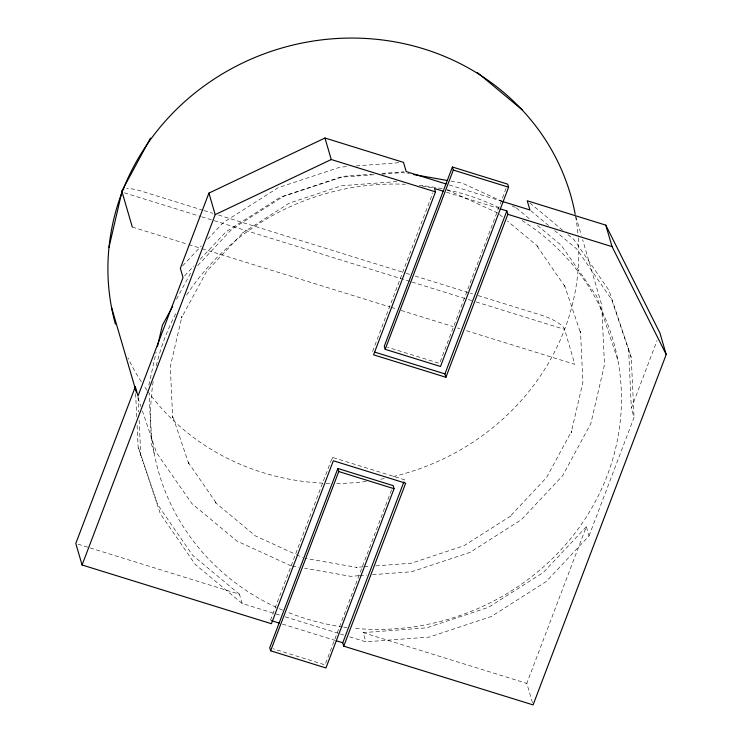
<?xml version="1.0" encoding="UTF-8"?>
<svg xmlns="http://www.w3.org/2000/svg" width="742" height="742" viewBox="0 0 742 742"><rect width="100%" height="100%" fill="white"/><g stroke="black" fill="none" stroke-linecap="round" stroke-linejoin="round"><path stroke-width="0.56" stroke-dasharray="3.71 2.78" d="M148.882 385.061L156.154 352.07M270.431 620.34L332.351 457.378L404.678 479.814L405.169 481.512M372.595 351.458L432.874 192.809M391.526 489.952L325.052 664.897L273.056 648.768M506.072 188.468L439.598 363.413L387.612 347.284M532.459 702.748L526.801 683.391L586.328 526.699L589.027 535.919L546.121 581.635L491.306 616.5L429.303 637.081L365.852 641.839L349.278 636.701M589.027 535.919L634.039 417.449L631.34 408.23L657.06 340.541M176.466 299.267L190.555 273.195M182.671 265.822L201.397 245.871M207.639 239.221L223.24 222.6L278.065 187.726L340.059 167.154L348.137 166.542M184.591 275.876L193.95 265.896M200.192 259.246L225.939 231.819L280.754 196.945L342.758 176.373L371.594 174.203M197.697 265.59L231.801 229.241L283.296 196.491L341.524 177.171L376.055 174.574M586.328 526.699L543.432 572.416L488.607 607.281L426.613 627.862L363.153 632.62L365.852 641.839M356.206 165.939L400.049 162.646M381.982 173.424L403.898 171.782M381.805 174.147L402.526 172.589L409.269 173.776M396.896 181.577L341.821 185.713L289.25 203.16L242.764 232.728L243.506 232.098L206.647 271.368L181.456 317.975L182.031 316.148L170.298 366.585L172.673 417.727L172.441 415.39L188.728 463.629L187.67 461.561L216.822 503.818L215.18 502.427L255.415 535.909L295.409 554.237M363.172 566.823L356.29 567.342L357.106 567.463L304.962 558.29M364.322 566.74L370.063 566.304M375.795 565.877L411.365 563.206L463.935 545.76L510.431 516.191L509.68 516.822L546.539 477.542L571.73 430.935L571.154 432.772L582.887 382.325L580.513 331.192L580.745 333.529L564.467 285.29L565.515 287.349L536.373 245.101L538.006 246.492L507.398 221.014M358.72 575.727L350.669 576.33L304.554 568.224M359.87 575.634L366.78 575.115M372.53 574.688L411.671 571.748L469.899 552.428L521.385 519.669L562.631 475.724L590.817 423.571L604.025 366.78L604.396 362.875L601.706 304.925L582.637 239.703M450.886 181.085L462.136 183.061L501.722 201.203M422.161 186.038L433.495 188.032M447.101 190.425L449.364 190.824L497.771 213M292.181 566.053L298.924 567.24M449.29 184.971L502.315 201.425M446.563 192.234L499.171 208.548M202.993 210.236L141.128 191.037A22.752 6.53 20.8 0 0 126.743 188.626M204.096 210.58L212.935 213.316M218.463 215.032L405.178 272.954M406.282 273.297L409.603 274.327M415.121 276.043L469.259 292.83M470.363 293.173L472.58 293.86M478.098 295.576L541.076 315.109A22.752 6.53 20.8 0 1 564.597 329.392L574.809 364.331L465.299 330.357M124.313 192.809L200.637 216.488M201.75 216.831L410.827 281.691M411.931 282.034L467.247 299.193M468.35 299.536L471.671 300.566M476.095 301.938L564.597 329.392M132.317 227.061L187.624 244.22M188.737 244.563L200.906 248.338M202.01 248.681L390.069 307.021M391.173 307.364L396.71 309.08M401.134 310.453L453.13 326.582M457.554 327.955L459.762 328.641M78.003 544.164L89.059 547.596M90.162 547.939L239.434 594.24L242.133 603.459L279.688 615.109M363.153 632.62L526.801 683.391M285.206 616.825L339.335 633.622M340.439 633.965L343.759 634.985M282.489 624.087L335.087 640.402M512.138 205.979L515.254 207.408M296.457 554.719L302.773 557.613M291.05 565.849L236.893 541.029L191.863 503.558L156.488 452.676L142.436 411.04M529.89 202.974L562.584 230.187M567.89 234.602L574.067 239.749L609.006 290.391L631.256 357.561L634.039 417.449M530.818 210.728L548.486 225.429M554.673 230.586L576.766 248.969L611.705 299.61L631.256 357.561M516.302 207.881L530.428 219.641M537.486 225.522L561.323 245.352L596.698 296.234L617.882 360.241M499.524 214.457L503.02 217.369M239.434 594.24L192.595 555.266L157.656 504.616L138.105 446.675L137.085 424.786M242.133 603.459L195.294 564.476L160.355 513.835L138.105 446.675M138.003 397.897L140.961 406.662M575.848 216.488L581.338 235.279M332.351 457.378L332.843 459.066M154.178 453.214L151.479 443.994L149.161 393.993M628.567 348.341L631.34 408.23M138.077 397.155L138.773 412.125M139.144 420.185L140.804 455.894M135.647 393.696L136.714 416.726M522.025 220.476A236.596 221.468 -16.3 0 1 604.804 481.595A236.596 221.468 -16.3 0 1 352.904 628.177M347.145 627.528A236.596 221.468 -16.3 0 1 343.704 627.073M342.554 626.916A236.596 221.468 -16.3 0 1 286.968 611.955M282.665 610.165A236.596 221.468 -16.3 0 1 277.35 607.809M276.293 607.318A236.596 221.468 -16.3 0 1 153.186 381.648M156.302 365.76A236.596 221.468 -16.3 0 1 176.086 313.068M186.641 295.093A236.596 221.468 -16.3 0 1 405.392 184.276M419.156 185.268A236.596 221.468 -16.3 0 1 442.084 188.681M446.61 189.627A236.596 221.468 -16.3 0 1 498.921 207.621M575.606 216.488A236.596 221.468 -16.3 0 1 578.166 236.8M578.259 237.95A236.596 221.468 -16.3 0 1 390.932 477.115M384.263 478.544A236.596 221.468 -16.3 0 1 378.68 479.601M366.233 481.484A236.596 221.468 -16.3 0 1 335.328 483.45M329.633 483.394A236.596 221.468 -16.3 0 1 326.239 483.302M322.863 483.153A236.596 221.468 -16.3 0 1 147.788 391.275M147.12 390.338A236.596 221.468 -16.3 0 1 143.827 385.627M141.286 381.796A236.596 221.468 -16.3 0 1 127.967 357.885"/><path stroke-width="1.11" d="M108.991 247.346L122.245 190.36L150.524 138.04M157.452 346.505L162.368 325.339L172.673 306.288M445.979 183.942L406.208 171.606L403.518 162.387L324.968 138.021L208.91 193.105L180.334 268.316L183.033 277.536L138.021 396.005L135.322 386.786L75.786 543.478L82.084 564.987L271.414 623.725L333.334 460.763L405.67 483.2L343.75 646.161L533.09 704.9L666.214 354.528L659.916 333.019L605.787 225.132L527.237 200.767L529.927 209.986L502.315 201.425M82.084 564.987L215.199 214.614L208.91 193.105M443.28 191.213L434.506 188.487L435.498 191.872L373.578 354.834L445.914 377.27L507.834 214.308L506.842 210.932L500.266 208.892M337.851 468.471L269.745 647.738L270.644 650.808L325.951 667.967L394.058 488.709L393.167 485.639L337.851 468.471L338.751 471.55L270.644 650.808M452.397 166.996L384.291 346.254L385.191 349.324L440.498 366.483L508.604 187.225L507.713 184.155L452.397 166.996L453.297 170.066L385.191 349.324M343.75 646.161L342.758 642.785L403.861 481.975M445.914 377.27L444.922 373.894L506.842 210.932M215.199 214.614L331.257 159.53L435.498 191.872M413.767 174.565L447.519 180.492M453.297 170.066L508.604 187.225M507.834 214.308L612.076 246.65L666.214 354.528M374.784 352.135L444.922 373.894M338.751 471.55L394.058 488.709M271.526 620.683L279.196 623.067M336.182 640.745L342.758 642.785M477.338 72.512L522.507 110.104M605.787 225.132L612.076 246.65M324.968 138.021L331.257 159.53M132.317 227.061L122.096 192.122A22.752 6.53 20.8 0 1 123.821 189.164M111.495 307.244L136.389 392.37M135.322 386.786L135.489 390.236M115.4 324.133A236.596 221.468 -16.3 0 1 293.387 44.956A236.596 221.468 -16.3 0 1 575.198 214.271"/></g></svg>
